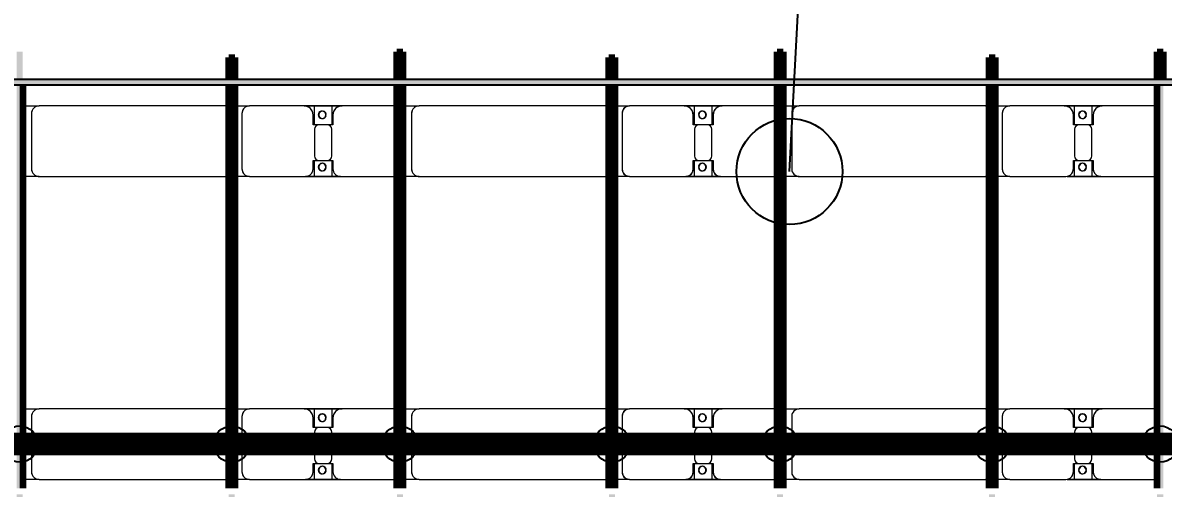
# Model space of a CAD drawing. Header units: millimetres. Extents: x -268744 to 115753, y -96240 to -10461.
# Drawn here: x -76485 to -68955, y -22607 to -19534 of the extents above; entities that cross this region are included whole.
import ezdxf

# ---------------------------------------------------------------- set-up
doc = ezdxf.new("R2010")
doc.units = ezdxf.units.MM
for name, color, linetype, lineweight in [('A-ANNO-DIMS', 211, 'Continuous', 9), ('A-ANNO-DIMS-900', 211, 'Continuous', 9), ('A-GENM', 13, 'Continuous', 9), ('S-BEAM', 12, 'Continuous', 9)]:
    doc.layers.add(name, color=color, linetype=linetype, lineweight=lineweight)
for name, color, linetype in [('GC-BICH NEO', 6, 'Continuous'), ('GC-DAY NEO', 5, 'Continuous'), ('GC-HOP 40x60 GIA CUONG', 1, 'Continuous')]:
    doc.layers.add(name, color=color, linetype=linetype)
doc.styles.add('Trebuchet MS', font='trebuc.ttf', dxfattribs={"width": 0.8, "height": 2700})
doc.dimstyles.new('Arc_Length_-_3mm_Trebuchet_MS_3', dxfattribs={"dimscale": 304.8, "dimtxt": 2783.567448, "dimasz": 2.952756, "dimexe": 4.429134, "dimexo": 4.429134, "dimgap": 0.885827, "dimtad": 1, "dimdec": 0, "dimrnd": 10, "dimzin": 0, "dimdsep": 46, "dimtxsty": 'Trebuchet MS', "dimblk1": 'OBLIQUE', "dimblk2": 'OBLIQUE', "dimsah": 1, "dimcen": 0.09, "dimdle": 2.952756, "dimazin": 0, "dimtfac": 1, "dimtdec": 4, "dimtix": 1, "dimtmove": 0, "dimatfit": 3, "dimfxl": 1, "dimtvp": 1, "dimtfill": 1, "dimtolj": 1, "dimtzin": 0, "dimarcsym": 2})

# ---------------------------------------------------------------- blocks, each defined once
blk = doc.blocks.new('Dầm C52 - Hộp 40x60-V24-KHUNG KẾT CẤU BÈ PIN 1')
at = {"layer": 'S-BEAM', "lineweight": 25}
blk.add_hatch(color=4, dxfattribs=at).paths.add_polyline_path([(-145811, -20), (145811, -20), (145811, 20), (-145811, 20)])
at = {"layer": 'S-BEAM', "color": 4, "lineweight": 25}
for p, q in [((-145811, 20), (145811, 20)), ((145811, -20), (-145811, -20))]:
    blk.add_line(p, q, dxfattribs=at)
blk = doc.blocks.new('Dầm C52 - Dầm C52-V2-KHUNG KẾT CẤU BÈ PIN 1')
at = {"layer": 'S-BEAM', "lineweight": 140}
h = blk.add_hatch(color=1, dxfattribs=at)
h.paths.add_polyline_path([(-25480.9, 20), (-25480.9, -20), (-25440.9, -20), (-25440.9, 20)])
h.paths.add_polyline_path([(-25400.9, 20), (-25400.9, -20), (-19440.9, -20), (-19443, 20), (-24983.5, 20)])
h.paths.add_polyline_path([(-19400.9, 20), (-19400.9, -20), (-13440.9, -20), (-13440.9, 20), (-18519.6, 20)])
h.paths.add_polyline_path([(-13400.9, -20), (-7440.9, -20), (-7440.9, 20), (-13400.9, 20)])
h.paths.add_polyline_path([(-7400.9, 20), (-7400.9, -20), (-1440.9, -20), (-1440.9, 20), (-6515.3, 20)])
h.paths.add_polyline_path([(-1400.9, 20), (-1400.9, -20), (4559.1, -20), (4559.1, 20), (-974.9, 20)])
h.paths.add_polyline_path([(4599.1, -20), (10559.1, -20), (10559.1, 20), (4599.1, 20)])
h.paths.add_polyline_path([(10599.1, -20), (16559.1, -20), (16559.1, 20), (10599.1, 20)])
h.paths.add_polyline_path([(16599.1, 20), (16599.1, -20), (22559.1, -20), (22559.1, 20), (17493.2, 20)])
h.paths.add_polyline_path([(22599.1, 20), (22599.1, -20), (25259.1, -20), (25259.1, 20), (23033.7, 20)])
h.paths.add_polyline_path([(25299.1, -20), (25480.9, -20), (25480.9, 20), (25299.1, 20)])
at = {"layer": 'S-BEAM', "color": 1, "lineweight": 140}
blk.add_line((25259.1, -20), (22599.1, -20), dxfattribs=at)
blk = doc.blocks.new('Dầm C52 - Dầm C52-102503-KHUNG KẾT CẤU BÈ PIN 1')
at = {"layer": 'S-BEAM', "lineweight": 140}
h = blk.add_hatch(color=1, dxfattribs=at)
h.paths.add_polyline_path([(-25480.9, 20), (-25480.9, -20), (-25440.9, -20), (-25440.9, 20)])
h.paths.add_polyline_path([(-25400.9, 20), (-25400.9, -20), (-19440.9, -20), (-19443, 20), (-24983.5, 20)])
h.paths.add_polyline_path([(-19400.9, 20), (-19400.9, -20), (-13440.9, -20), (-13440.9, 20), (-17596.2, 20)])
h.paths.add_polyline_path([(-13400.9, -20), (-7440.9, -20), (-7440.9, 20), (-13400.9, 20)])
h.paths.add_polyline_path([(-7400.9, -20), (-1440.9, -20), (-1440.9, 20), (-7400.9, 20)])
h.paths.add_polyline_path([(-1400.9, -20), (4559.1, -20), (4559.1, 20), (-1400.9, 20)])
h.paths.add_polyline_path([(4599.1, -20), (10559.1, -20), (10559.1, 20), (4599.1, 20)])
h.paths.add_polyline_path([(10599.1, 20), (10599.1, -20), (16559.1, -20), (16559.1, 20), (11952.8, 20)])
h.paths.add_polyline_path([(16599.1, -20), (22559.1, -20), (22559.1, 20), (16599.1, 20)])
h.paths.add_polyline_path([(22599.1, -20), (25259.1, -20), (25259.1, 20), (22599.1, 20)])
h.paths.add_polyline_path([(25299.1, -20), (25441.8, -20), (25441.8, 20), (25299.1, 20)])
at = {"layer": 'S-BEAM', "color": 1, "lineweight": 140}
for p, q in [((22599.1, 20), (25259.1, 20)), ((25299.1, 20), (25441.8, 20)), ((25441.8, 20), (25441.8, -20)), ((25259.1, -20), (22599.1, -20)), ((25441.8, -20), (25299.1, -20))]:
    blk.add_line(p, q, dxfattribs=at)
blk = doc.blocks.new('Dai phao do pin - DẢI PHAO ĐỠ PIN-V74-KHUNG KẾT CẤU BÈ PIN 1')
at = {"layer": 'A-GENM', "color": 7}
for p, q in [((31902.6, 241.6), (32009.7, 241.6)), ((31902.6, 241.6), (32009.7, 241.6)), ((33240.3, 241.6), (32009.7, 241.6)), ((33240.3, 241.6), (33262.6, 241.6)), ((33240.3, 241.6), (33262.6, 241.6)), ((33302.6, 241.6), (33399.7, 241.6)), ((33302.6, 241.6), (33399.7, 241.6)), ((33759.7, 241.6), (33399.7, 241.6)), ((33759.7, 241.6), (33942.2, 241.6)), ((33942.2, 241.6), (33759.7, 241.6)), ((33827.8, 241.6), (34010.3, 241.6)), ((33827.8, 116.2), (33827.8, 241.6)), ((34010.3, 241.6), (33827.8, 241.6)), ((33942.2, 241.6), (33942.2, 116.2)), ((34360.3, 241.6), (34010.3, 241.6)), ((34360.3, 241.6), (34372.6, 241.6)), ((34360.3, 241.6), (34372.6, 241.6)), ((34412.6, 241.6), (34519.7, 241.6)), ((34412.6, 241.6), (34519.7, 241.6)), ((35750.3, 241.6), (34519.7, 241.6)), ((35750.3, 241.6), (35772.6, 241.6)), ((35750.3, 241.6), (35772.6, 241.6)), ((35812.6, 241.6), (35909.7, 241.6)), ((35812.6, 241.6), (35909.7, 241.6)), ((36269.7, 241.6), (35909.7, 241.6)), ((36269.7, 241.6), (36452.2, 241.6)), ((36452.2, 241.6), (36269.7, 241.6)), ((36337.8, 241.6), (36520.3, 241.6)), ((36337.8, 116.2), (36337.8, 241.6)), ((36520.3, 241.6), (36337.8, 241.6)), ((36452.2, 241.6), (36452.2, 116.2)), ((36870.3, 241.6), (36520.3, 241.6)), ((36870.3, 241.6), (36882.6, 241.6)), ((36870.3, 241.6), (36882.6, 241.6)), ((36922.6, 241.6), (37029.7, 241.6)), ((36922.6, 241.6), (37029.7, 241.6)), ((38260.3, 241.6), (37029.7, 241.6)), ((38260.3, 241.6), (38282.6, 241.6)), ((38260.3, 241.6), (38282.6, 241.6)), ((38322.6, 241.6), (38419.7, 241.6)), ((38322.6, 241.6), (38419.7, 241.6)), ((38779.7, 241.6), (38419.7, 241.6)), ((38779.7, 241.6), (38962.2, 241.6)), ((38962.2, 241.6), (38779.7, 241.6)), ((38847.8, 241.6), (39030.3, 241.6)), ((38847.8, 116.2), (38847.8, 241.6)), ((39030.3, 241.6), (38847.8, 241.6)), ((38962.2, 241.6), (38962.2, 116.2)), ((39380.3, 241.6), (39030.3, 241.6)), ((39380.3, 241.6), (39392.6, 241.6)), ((39380.3, 241.6), (39392.6, 241.6)), ((31959.7, 191.6), (31959.7, -173.4)), ((33349.7, 191.6), (33349.7, -173.4)), ((33819.7, 118.2), (33819.7, 181.6)), ((33950.3, 181.6), (33950.3, 118.2)), ((34469.7, 191.6), (34469.7, -173.4)), ((35859.7, 191.6), (35859.7, -173.4)), ((36329.7, 118.2), (36329.7, 181.6)), ((36460.3, 181.6), (36460.3, 118.2)), ((36979.7, 191.6), (36979.7, -173.4)), ((38369.7, 191.6), (38369.7, -173.4)), ((38839.7, 118.2), (38839.7, 181.6)), ((38970.3, 181.6), (38970.3, 118.2)), ((33912.2, 118.2), (33819.7, 118.2)), ((33827.8, 88.2), (33827.8, -88.2)), ((33950.3, 118.2), (33857.8, 118.2)), ((33942.2, -88.2), (33942.2, 88.2)), ((36422.2, 118.2), (36329.7, 118.2)), ((36337.8, 88.2), (36337.8, -88.2)), ((36460.3, 118.2), (36367.8, 118.2)), ((36452.2, -88.2), (36452.2, 88.2)), ((38932.2, 118.2), (38839.7, 118.2)), ((38847.8, 88.2), (38847.8, -88.2)), ((38970.3, 118.2), (38877.8, 118.2)), ((38962.2, -88.2), (38962.2, 88.2)), ((33819.7, -173.4), (33819.7, -118.2)), ((33819.7, -118.2), (33912.2, -118.2)), ((33827.8, -223.4), (33827.8, -116.2)), ((33857.8, -118.2), (33950.3, -118.2)), ((33942.2, -116.2), (33942.2, -223.4)), ((33950.3, -118.2), (33950.3, -173.4)), ((36329.7, -173.4), (36329.7, -118.2)), ((36329.7, -118.2), (36422.2, -118.2)), ((36337.8, -223.4), (36337.8, -116.2)), ((36367.8, -118.2), (36460.3, -118.2)), ((36452.2, -116.2), (36452.2, -223.4)), ((36460.3, -118.2), (36460.3, -173.4)), ((38839.7, -173.4), (38839.7, -118.2)), ((38839.7, -118.2), (38932.2, -118.2)), ((38847.8, -223.4), (38847.8, -116.2)), ((38877.8, -118.2), (38970.3, -118.2)), ((38962.2, -116.2), (38962.2, -223.4)), ((38970.3, -118.2), (38970.3, -173.4)), ((32009.7, -223.4), (31902.6, -223.4)), ((32009.7, -223.4), (31902.6, -223.4)), ((32009.7, -223.4), (33240.3, -223.4)), ((33262.6, -223.4), (33240.3, -223.4)), ((33262.6, -223.4), (33240.3, -223.4)), ((33399.7, -223.4), (33302.6, -223.4)), ((33399.7, -223.4), (33302.6, -223.4)), ((33399.7, -223.4), (33769.7, -223.4)), ((33942.2, -223.4), (33769.7, -223.4)), ((33769.7, -223.4), (33942.2, -223.4)), ((34000.3, -223.4), (33827.8, -223.4)), ((33827.8, -223.4), (34000.3, -223.4)), ((34000.3, -223.4), (34360.3, -223.4)), ((34372.6, -223.4), (34360.3, -223.4)), ((34372.6, -223.4), (34360.3, -223.4)), ((34519.7, -223.4), (34412.6, -223.4)), ((34519.7, -223.4), (34412.6, -223.4)), ((34519.7, -223.4), (35750.3, -223.4)), ((35772.6, -223.4), (35750.3, -223.4)), ((35772.6, -223.4), (35750.3, -223.4)), ((35909.7, -223.4), (35812.6, -223.4)), ((35909.7, -223.4), (35812.6, -223.4)), ((35909.7, -223.4), (36279.7, -223.4)), ((36452.2, -223.4), (36279.7, -223.4)), ((36279.7, -223.4), (36452.2, -223.4)), ((36510.3, -223.4), (36337.8, -223.4)), ((36337.8, -223.4), (36510.3, -223.4)), ((36510.3, -223.4), (36870.3, -223.4)), ((36882.6, -223.4), (36870.3, -223.4)), ((36882.6, -223.4), (36870.3, -223.4)), ((37029.7, -223.4), (36922.6, -223.4)), ((37029.7, -223.4), (36922.6, -223.4)), ((37029.7, -223.4), (38260.3, -223.4)), ((38282.6, -223.4), (38260.3, -223.4)), ((38282.6, -223.4), (38260.3, -223.4)), ((38419.7, -223.4), (38322.6, -223.4)), ((38419.7, -223.4), (38322.6, -223.4)), ((38419.7, -223.4), (38789.7, -223.4)), ((38962.2, -223.4), (38799.5, -223.4)), ((38799.5, -223.4), (38962.2, -223.4)), ((39020.3, -223.4), (38847.8, -223.4)), ((38847.8, -223.4), (39020.3, -223.4)), ((39020.3, -223.4), (39380.3, -223.4)), ((39392.6, -223.4), (39380.3, -223.4)), ((39392.6, -223.4), (39380.3, -223.4))]:
    blk.add_line(p, q, dxfattribs=at)
for centre, radius, start, end in [((32009.7, 191.6), 50, 90, 180), ((32009.7, 191.6), 50, 105, 135), ((33240.3, 191.6), 50, 75, 90), ((33240.3, 191.6), 50, 75, 90), ((33399.7, 191.6), 50, 90, 180), ((33399.7, 191.6), 50, 105, 180), ((33759.7, 181.6), 60, 360, 90), ((33759.7, 181.6), 60, 360, 60), ((34010.3, 181.6), 60, 90, 180), ((34010.3, 181.6), 60, 120, 180), ((34360.3, 191.6), 50, 75.72455, 90), ((34519.7, 191.6), 50, 90, 180), ((34519.7, 191.6), 50, 105, 135), ((35750.3, 191.6), 50, 75, 90), ((35750.3, 191.6), 50, 75, 90), ((35909.7, 191.6), 50, 90, 180), ((35909.7, 191.6), 50, 105, 180), ((36269.7, 181.6), 60, 360, 90), ((36269.7, 181.6), 60, 360, 60), ((36520.3, 181.6), 60, 90, 180), ((36520.3, 181.6), 60, 120, 180), ((36870.3, 191.6), 50, 75.72455, 90), ((37029.7, 191.6), 50, 90, 180), ((37029.7, 191.6), 50, 105, 135), ((38260.3, 191.6), 50, 75, 90), ((38260.3, 191.6), 50, 75, 90), ((38419.7, 191.6), 50, 90, 180), ((38419.7, 191.6), 50, 105, 180), ((38779.7, 181.6), 60, 360, 90), ((38779.7, 181.6), 60, 360, 60), ((39030.3, 181.6), 60, 90, 180), ((39030.3, 181.6), 60, 120, 180), ((39380.3, 191.6), 50, 75.72455, 90), ((32009.7, 191.6), 50, 150, 180), ((33878.6, 183.2), 25, 360, 180), ((33878.6, 183.2), 25, 180, 0), ((33878.6, 183.2), 25, 0, 165), ((33881.4, 183.2), 25, 0, 180), ((33881.4, 183.2), 25, 90, 180), ((33881.4, 183.2), 25, 180, 360), ((33881.4, 183.2), 25, 180, 300), ((33878.6, 183.2), 25, 210, 0), ((33881.4, 183.2), 25, 15, 75), ((33881.4, 183.2), 25, 330, 345), ((34519.7, 191.6), 50, 150, 180), ((36388.6, 183.2), 25, 360, 180), ((36388.6, 183.2), 25, 180, 0), ((36388.6, 183.2), 25, 105, 165), ((36391.4, 183.2), 25, 0, 180), ((36391.4, 183.2), 25, 90, 180), ((36391.4, 183.2), 25, 180, 0), ((36391.4, 183.2), 25, 180, 300), ((36388.6, 183.2), 25, 210, 255), ((36388.6, 183.2), 25, 0, 104.79239), ((36388.6, 183.2), 25, 255.20761, 0), ((36391.4, 183.2), 25, 15, 75), ((36391.4, 183.2), 25, 330, 345), ((37029.7, 191.6), 50, 150, 180), ((38898.6, 183.2), 25, 360, 180), ((38898.6, 183.2), 25, 180, 0), ((38898.6, 183.2), 25, 0, 165), ((38901.4, 183.2), 25, 360, 180), ((38901.4, 183.2), 25, 90, 180), ((38901.4, 183.2), 25, 180, 360), ((38901.4, 183.2), 25, 180, 300), ((38898.6, 183.2), 25, 210, 0), ((38901.4, 183.2), 25, 15, 75), ((38901.4, 183.2), 25, 330, 345), ((33857.8, 88.2), 30, 90, 180), ((33912.2, 88.2), 30, 0, 90), ((36367.8, 88.2), 30, 90, 180), ((36422.2, 88.2), 30, 0, 90), ((38877.8, 88.2), 30, 90, 180), ((38932.2, 88.2), 30, 0, 90), ((33857.8, -88.2), 30, 180, 270), ((33878.6, -161.8), 25, 0, 180), ((33878.6, -161.8), 25, 105, 165), ((33881.4, -161.8), 25, 0, 180), ((33881.4, -161.8), 25, 105, 180), ((33878.6, -161.8), 25, 0, 75), ((33881.4, -161.8), 25, 15, 75), ((33912.2, -88.2), 30, 270, 0), ((36367.8, -88.2), 30, 180, 270), ((36388.6, -161.8), 25, 360, 180), ((36388.6, -161.8), 25, 105, 165), ((36391.4, -161.8), 25, 360, 180), ((36391.4, -161.8), 25, 105, 180), ((36388.6, -161.8), 25, 0, 75), ((36391.4, -161.8), 25, 15, 75), ((36422.2, -88.2), 30, 270, 0), ((38877.8, -88.2), 30, 180, 270), ((38898.6, -161.8), 25, 0, 180), ((38898.6, -161.8), 25, 105, 165), ((38901.4, -161.8), 25, 360, 180), ((38901.4, -161.8), 25, 105, 180), ((38898.6, -161.8), 25, 0, 75), ((38901.4, -161.8), 25, 15, 75), ((38932.2, -88.2), 30, 270, 0), ((32009.7, -173.4), 50, 180, 270), ((32009.7, -173.4), 50, 180, 210), ((32009.7, -173.4), 50, 240, 270), ((33240.3, -173.4), 50, 270, 285), ((33399.7, -173.4), 50, 180, 270), ((33399.7, -173.4), 50, 180, 255), ((33769.7, -173.4), 50, 270, 0), ((33769.7, -173.4), 50, 285, 0), ((33878.6, -161.8), 25, 180, 0), ((33878.6, -161.8), 25, 195, 0), ((33881.4, -161.8), 25, 180, 0), ((33881.4, -161.8), 25, 180, 270), ((33881.4, -161.8), 25, 285, 345), ((34000.3, -173.4), 50, 180, 224.99706), ((34000.3, -173.4), 50, 180, 224.99706), ((34000.3, -173.4), 50, 225, 270), ((34000.3, -173.4), 50, 225, 255), ((34360.3, -173.4), 50, 270, 284.27545), ((34519.7, -173.4), 50, 180, 270), ((34519.7, -173.4), 50, 180, 210), ((34519.7, -173.4), 50, 240, 270), ((35750.3, -173.4), 50, 270, 285), ((35909.7, -173.4), 50, 180, 270), ((35909.7, -173.4), 50, 180, 255), ((36279.7, -173.4), 50, 270, 0), ((36279.7, -173.4), 50, 285, 0), ((36388.6, -161.8), 25, 180, 0), ((36388.6, -161.8), 25, 195, 255), ((36391.4, -161.8), 25, 180, 0), ((36391.4, -161.8), 25, 180, 270), ((36388.6, -161.8), 25, 255.20761, 0), ((36391.4, -161.8), 25, 285, 345), ((36510.3, -173.4), 50, 180, 270), ((36510.3, -173.4), 50, 180, 255), ((36870.3, -173.4), 50, 270, 284.27545), ((37029.7, -173.4), 50, 180, 270), ((37029.7, -173.4), 50, 180, 210.35085), ((37029.7, -173.4), 50, 240, 270), ((38260.3, -173.4), 50, 270, 285), ((38419.7, -173.4), 50, 180, 270), ((38419.7, -173.4), 50, 180, 255), ((38789.7, -173.4), 50, 270, 360), ((38789.7, -173.4), 50, 285, 360), ((38898.6, -161.8), 25, 180, 0), ((38898.6, -161.8), 25, 195, 0), ((38901.4, -161.8), 25, 180, 0), ((38901.4, -161.8), 25, 180, 270), ((38901.4, -161.8), 25, 285, 345), ((39020.3, -173.4), 50, 180, 270), ((39020.3, -173.4), 50, 180, 255), ((39380.3, -173.4), 50, 270, 284.27545)]:
    blk.add_arc(centre, radius, start, end, dxfattribs=at)
blk = doc.blocks.new('Dai phao do pin - DẢI PHAO ĐỠ PIN-V75-KHUNG KẾT CẤU BÈ PIN 1')
at = {"layer": 'A-GENM', "color": 7}
for p, q in [((31902.6, 241.6), (32009.7, 241.6)), ((31902.6, 241.6), (32009.7, 241.6)), ((33240.3, 241.6), (32009.7, 241.6)), ((33240.3, 241.6), (33262.6, 241.6)), ((33240.3, 241.6), (33262.6, 241.6)), ((33302.6, 241.6), (33399.7, 241.6)), ((33302.6, 241.6), (33399.7, 241.6)), ((33759.7, 241.6), (33399.7, 241.6)), ((33759.7, 241.6), (33942.2, 241.6)), ((33942.2, 241.6), (33759.7, 241.6)), ((33827.8, 241.6), (34010.3, 241.6)), ((33827.8, 116.2), (33827.8, 241.6)), ((34010.3, 241.6), (33827.8, 241.6)), ((33942.2, 241.6), (33942.2, 116.2)), ((34360.3, 241.6), (34010.3, 241.6)), ((34360.3, 241.6), (34372.6, 241.6)), ((34360.3, 241.6), (34372.6, 241.6)), ((34412.6, 241.6), (34519.7, 241.6)), ((34412.6, 241.6), (34519.7, 241.6)), ((35750.3, 241.6), (34519.7, 241.6)), ((35750.3, 241.6), (35772.6, 241.6)), ((35750.3, 241.6), (35772.6, 241.6)), ((35812.6, 241.6), (35909.7, 241.6)), ((35812.6, 241.6), (35909.7, 241.6)), ((36269.7, 241.6), (35909.7, 241.6)), ((36269.7, 241.6), (36452.2, 241.6)), ((36452.2, 241.6), (36269.7, 241.6)), ((36337.8, 241.6), (36520.3, 241.6)), ((36337.8, 116.2), (36337.8, 241.6)), ((36520.3, 241.6), (36337.8, 241.6)), ((36452.2, 241.6), (36452.2, 116.2)), ((36870.3, 241.6), (36520.3, 241.6)), ((36870.3, 241.6), (36882.6, 241.6)), ((36870.3, 241.6), (36882.6, 241.6)), ((36922.6, 241.6), (37029.7, 241.6)), ((36922.6, 241.6), (37029.7, 241.6)), ((38260.3, 241.6), (37029.7, 241.6)), ((38260.3, 241.6), (38282.6, 241.6)), ((38260.3, 241.6), (38282.6, 241.6)), ((38322.6, 241.6), (38419.7, 241.6)), ((38322.6, 241.6), (38419.7, 241.6)), ((38779.7, 241.6), (38419.7, 241.6)), ((38779.7, 241.6), (38962.2, 241.6)), ((38962.2, 241.6), (38779.7, 241.6)), ((38847.8, 241.6), (39030.3, 241.6)), ((38847.8, 116.2), (38847.8, 241.6)), ((39030.3, 241.6), (38847.8, 241.6)), ((38962.2, 241.6), (38962.2, 116.2)), ((39380.3, 241.6), (39030.3, 241.6)), ((39380.3, 241.6), (39392.6, 241.6)), ((39380.3, 241.6), (39392.6, 241.6)), ((31959.7, 191.6), (31959.7, -173.4)), ((33349.7, 191.6), (33349.7, -173.4)), ((33819.7, 118.2), (33819.7, 181.6)), ((33950.3, 181.6), (33950.3, 118.2)), ((34469.7, 191.6), (34469.7, -173.4)), ((35859.7, 191.6), (35859.7, -173.4)), ((36329.7, 118.2), (36329.7, 181.6)), ((36460.3, 181.6), (36460.3, 118.2)), ((36979.7, 191.6), (36979.7, -173.4)), ((38369.7, 191.6), (38369.7, -173.4)), ((38839.7, 118.2), (38839.7, 181.6)), ((38970.3, 181.6), (38970.3, 118.2)), ((33912.2, 118.2), (33819.7, 118.2)), ((33827.8, 88.2), (33827.8, -88.2)), ((33950.3, 118.2), (33857.8, 118.2)), ((33942.2, -88.2), (33942.2, 88.2)), ((36422.2, 118.2), (36329.7, 118.2)), ((36337.8, 88.2), (36337.8, -88.2)), ((36460.3, 118.2), (36367.8, 118.2)), ((36452.2, -88.2), (36452.2, 88.2)), ((38932.2, 118.2), (38839.7, 118.2)), ((38847.8, 88.2), (38847.8, -88.2)), ((38970.3, 118.2), (38877.8, 118.2)), ((38962.2, -88.2), (38962.2, 88.2)), ((33819.7, -173.4), (33819.7, -118.2)), ((33819.7, -118.2), (33912.2, -118.2)), ((33827.8, -223.4), (33827.8, -116.2)), ((33857.8, -118.2), (33950.3, -118.2)), ((33942.2, -116.2), (33942.2, -223.4)), ((33950.3, -118.2), (33950.3, -173.4)), ((36329.7, -173.4), (36329.7, -118.2)), ((36329.7, -118.2), (36422.2, -118.2)), ((36337.8, -223.4), (36337.8, -116.2)), ((36367.8, -118.2), (36460.3, -118.2)), ((36452.2, -116.2), (36452.2, -223.4)), ((36460.3, -118.2), (36460.3, -173.4)), ((38839.7, -173.4), (38839.7, -118.2)), ((38839.7, -118.2), (38932.2, -118.2)), ((38847.8, -223.4), (38847.8, -116.2)), ((38877.8, -118.2), (38970.3, -118.2)), ((38962.2, -116.2), (38962.2, -223.4)), ((38970.3, -118.2), (38970.3, -173.4)), ((32009.7, -223.4), (31902.6, -223.4)), ((32009.7, -223.4), (31902.6, -223.4)), ((32009.7, -223.4), (33240.3, -223.4)), ((33262.6, -223.4), (33240.3, -223.4)), ((33262.6, -223.4), (33240.3, -223.4)), ((33399.7, -223.4), (33302.6, -223.4)), ((33399.7, -223.4), (33302.6, -223.4)), ((33399.7, -223.4), (33769.7, -223.4)), ((33942.2, -223.4), (33769.7, -223.4)), ((33769.7, -223.4), (33942.2, -223.4)), ((34000.3, -223.4), (33827.8, -223.4)), ((33827.8, -223.4), (34000.3, -223.4)), ((34000.3, -223.4), (34360.3, -223.4)), ((34372.6, -223.4), (34360.3, -223.4)), ((34372.6, -223.4), (34360.3, -223.4)), ((34519.7, -223.4), (34412.6, -223.4)), ((34519.7, -223.4), (34412.6, -223.4)), ((34519.7, -223.4), (35750.3, -223.4)), ((35772.6, -223.4), (35750.3, -223.4)), ((35772.6, -223.4), (35750.3, -223.4)), ((35909.7, -223.4), (35812.6, -223.4)), ((35909.7, -223.4), (35812.6, -223.4)), ((35909.7, -223.4), (36279.7, -223.4)), ((36452.2, -223.4), (36279.7, -223.4)), ((36279.7, -223.4), (36452.2, -223.4)), ((36510.3, -223.4), (36337.8, -223.4)), ((36337.8, -223.4), (36510.3, -223.4)), ((36510.3, -223.4), (36870.3, -223.4)), ((36882.6, -223.4), (36870.3, -223.4)), ((36882.6, -223.4), (36870.3, -223.4)), ((37029.7, -223.4), (36922.6, -223.4)), ((37029.7, -223.4), (36922.6, -223.4)), ((37029.7, -223.4), (38260.3, -223.4)), ((38282.6, -223.4), (38260.3, -223.4)), ((38282.6, -223.4), (38260.3, -223.4)), ((38419.7, -223.4), (38322.6, -223.4)), ((38419.7, -223.4), (38322.6, -223.4)), ((38419.7, -223.4), (38789.7, -223.4)), ((38962.2, -223.4), (38799.5, -223.4)), ((38799.5, -223.4), (38962.2, -223.4)), ((39020.3, -223.4), (38847.8, -223.4)), ((38847.8, -223.4), (39020.3, -223.4)), ((39020.3, -223.4), (39380.3, -223.4)), ((39392.6, -223.4), (39380.3, -223.4)), ((39392.6, -223.4), (39380.3, -223.4))]:
    blk.add_line(p, q, dxfattribs=at)
for centre, radius, start, end in [((32009.7, 191.6), 50, 90, 180), ((32009.7, 191.6), 50, 105, 135), ((33240.3, 191.6), 50, 75, 90), ((33240.3, 191.6), 50, 75, 90), ((33399.7, 191.6), 50, 90, 180), ((33399.7, 191.6), 50, 105, 180), ((33759.7, 181.6), 60, 360, 90), ((33759.7, 181.6), 60, 360, 60), ((34010.3, 181.6), 60, 90, 180), ((34010.3, 181.6), 60, 120, 180), ((34360.3, 191.6), 50, 75.72455, 90), ((34519.7, 191.6), 50, 90, 180), ((34519.7, 191.6), 50, 105, 135), ((35750.3, 191.6), 50, 75, 90), ((35750.3, 191.6), 50, 75, 90), ((35909.7, 191.6), 50, 90, 180), ((35909.7, 191.6), 50, 105, 180), ((36269.7, 181.6), 60, 360, 90), ((36269.7, 181.6), 60, 360, 60), ((36520.3, 181.6), 60, 90, 180), ((36520.3, 181.6), 60, 120, 180), ((36870.3, 191.6), 50, 75.72455, 90), ((37029.7, 191.6), 50, 90, 180), ((37029.7, 191.6), 50, 105, 135), ((38260.3, 191.6), 50, 75, 90), ((38260.3, 191.6), 50, 75, 90), ((38419.7, 191.6), 50, 90, 180), ((38419.7, 191.6), 50, 105, 180), ((38779.7, 181.6), 60, 360, 90), ((38779.7, 181.6), 60, 360, 60), ((39030.3, 181.6), 60, 90, 180), ((39030.3, 181.6), 60, 120, 180), ((39380.3, 191.6), 50, 75.72455, 90), ((32009.7, 191.6), 50, 150, 180), ((33878.6, 183.2), 25, 360, 180), ((33878.6, 183.2), 25, 180, 0), ((33878.6, 183.2), 25, 0, 165), ((33881.4, 183.2), 25, 0, 180), ((33881.4, 183.2), 25, 90, 180), ((33881.4, 183.2), 25, 180, 360), ((33881.4, 183.2), 25, 180, 300), ((33878.6, 183.2), 25, 210, 0), ((33881.4, 183.2), 25, 15, 75), ((33881.4, 183.2), 25, 330, 345), ((34519.7, 191.6), 50, 150, 180), ((36388.6, 183.2), 25, 360, 180), ((36388.6, 183.2), 25, 180, 0), ((36388.6, 183.2), 25, 105, 165), ((36391.4, 183.2), 25, 0, 180), ((36391.4, 183.2), 25, 90, 180), ((36391.4, 183.2), 25, 180, 0), ((36391.4, 183.2), 25, 180, 300), ((36388.6, 183.2), 25, 210, 255), ((36388.6, 183.2), 25, 0, 104.79239), ((36388.6, 183.2), 25, 255.20761, 0), ((36391.4, 183.2), 25, 15, 75), ((36391.4, 183.2), 25, 330, 345), ((37029.7, 191.6), 50, 150, 180), ((38898.6, 183.2), 25, 360, 180), ((38898.6, 183.2), 25, 180, 0), ((38898.6, 183.2), 25, 0, 165), ((38901.4, 183.2), 25, 360, 180), ((38901.4, 183.2), 25, 90, 180), ((38901.4, 183.2), 25, 180, 360), ((38901.4, 183.2), 25, 180, 300), ((38898.6, 183.2), 25, 210, 0), ((38901.4, 183.2), 25, 15, 75), ((38901.4, 183.2), 25, 330, 345), ((33857.8, 88.2), 30, 90, 180), ((33912.2, 88.2), 30, 0, 90), ((36367.8, 88.2), 30, 90, 180), ((36422.2, 88.2), 30, 0, 90), ((38877.8, 88.2), 30, 90, 180), ((38932.2, 88.2), 30, 0, 90), ((33857.8, -88.2), 30, 180, 270), ((33878.6, -161.8), 25, 0, 180), ((33878.6, -161.8), 25, 105, 165), ((33881.4, -161.8), 25, 0, 180), ((33881.4, -161.8), 25, 105, 180), ((33878.6, -161.8), 25, 0, 75), ((33881.4, -161.8), 25, 15, 75), ((33912.2, -88.2), 30, 270, 0), ((36367.8, -88.2), 30, 180, 270), ((36388.6, -161.8), 25, 360, 180), ((36388.6, -161.8), 25, 105, 165), ((36391.4, -161.8), 25, 360, 180), ((36391.4, -161.8), 25, 105, 180), ((36388.6, -161.8), 25, 0, 75), ((36391.4, -161.8), 25, 15, 75), ((36422.2, -88.2), 30, 270, 0), ((38877.8, -88.2), 30, 180, 270), ((38898.6, -161.8), 25, 0, 180), ((38898.6, -161.8), 25, 105, 165), ((38901.4, -161.8), 25, 360, 180), ((38901.4, -161.8), 25, 105, 180), ((38898.6, -161.8), 25, 0, 75), ((38901.4, -161.8), 25, 15, 75), ((38932.2, -88.2), 30, 270, 0), ((32009.7, -173.4), 50, 180, 270), ((32009.7, -173.4), 50, 180, 210), ((32009.7, -173.4), 50, 240, 270), ((33240.3, -173.4), 50, 270, 285), ((33399.7, -173.4), 50, 180, 270), ((33399.7, -173.4), 50, 180, 255), ((33769.7, -173.4), 50, 270, 0), ((33769.7, -173.4), 50, 285, 0), ((33878.6, -161.8), 25, 180, 0), ((33878.6, -161.8), 25, 195, 0), ((33881.4, -161.8), 25, 180, 0), ((33881.4, -161.8), 25, 180, 270), ((33881.4, -161.8), 25, 285, 345), ((34000.3, -173.4), 50, 180, 224.99706), ((34000.3, -173.4), 50, 180, 224.99706), ((34000.3, -173.4), 50, 225, 270), ((34000.3, -173.4), 50, 225, 255), ((34360.3, -173.4), 50, 270, 284.27545), ((34519.7, -173.4), 50, 180, 270), ((34519.7, -173.4), 50, 180, 210), ((34519.7, -173.4), 50, 240, 270), ((35750.3, -173.4), 50, 270, 285), ((35909.7, -173.4), 50, 180, 270), ((35909.7, -173.4), 50, 180, 255), ((36279.7, -173.4), 50, 270, 0), ((36279.7, -173.4), 50, 285, 0), ((36388.6, -161.8), 25, 180, 0), ((36388.6, -161.8), 25, 195, 255), ((36391.4, -161.8), 25, 180, 0), ((36391.4, -161.8), 25, 180, 270), ((36388.6, -161.8), 25, 255.20761, 0), ((36391.4, -161.8), 25, 285, 345), ((36510.3, -173.4), 50, 180, 270), ((36510.3, -173.4), 50, 180, 255), ((36870.3, -173.4), 50, 270, 284.27545), ((37029.7, -173.4), 50, 180, 270), ((37029.7, -173.4), 50, 180, 210), ((37029.7, -173.4), 50, 240, 270), ((38260.3, -173.4), 50, 270, 285), ((38419.7, -173.4), 50, 180, 270), ((38419.7, -173.4), 50, 180, 255), ((38789.7, -173.4), 50, 270, 360), ((38789.7, -173.4), 50, 285, 360), ((38898.6, -161.8), 25, 180, 0), ((38898.6, -161.8), 25, 195, 0), ((38901.4, -161.8), 25, 180, 0), ((38901.4, -161.8), 25, 180, 270), ((38901.4, -161.8), 25, 285, 345), ((39020.3, -173.4), 50, 180, 270), ((39020.3, -173.4), 50, 180, 255), ((39380.3, -173.4), 50, 270, 284.27545)]:
    blk.add_arc(centre, radius, start, end, dxfattribs=at)
blk = doc.blocks.new('Dầm C52 - Dầm C52-102502-KHUNG KẾT CẤU BÈ PIN 1')
at = {"layer": 'S-BEAM', "lineweight": 140}
h = blk.add_hatch(color=1, dxfattribs=at)
h.paths.add_polyline_path([(-25480.9, 20), (-25480.9, -20), (-25440.9, -20), (-25440.9, 20)])
h.paths.add_polyline_path([(-25400.9, 20), (-25400.9, -20), (-19440.9, -20), (-19443, 20), (-24983.5, 20)])
h.paths.add_polyline_path([(-19400.9, 20), (-19400.9, -20), (-13440.9, -20), (-13440.9, 20), (-18981.3, 20)])
h.paths.add_polyline_path([(-13400.9, -20), (-7440.9, -20), (-7440.9, 20), (-13400.9, 20)])
h.paths.add_polyline_path([(-7400.9, -20), (-1440.9, -20), (-1440.9, 20), (-7400.9, 20)])
h.paths.add_polyline_path([(-1400.9, -20), (4559.1, -20), (4559.1, 20), (-1400.9, 20)])
h.paths.add_polyline_path([(4599.1, 20), (4599.1, -20), (10559.1, -20), (10559.1, 20), (5027.2, 20)])
h.paths.add_polyline_path([(10599.1, -20), (16559.1, -20), (16559.1, 20), (10599.1, 20)])
h.paths.add_polyline_path([(16599.1, 20), (16599.1, -20), (22559.1, -20), (22559.1, 20), (17031.5, 20)])
h.paths.add_polyline_path([(22599.1, -20), (25259.1, -20), (25259.1, 20), (22599.1, 20)])
h.paths.add_polyline_path([(25299.1, -20), (25480.9, -20), (25480.9, 20), (25299.1, 20)])
at = {"layer": 'S-BEAM', "color": 1, "lineweight": 140}
for p, q in [((22599.1, 20), (25259.1, 20)), ((25299.1, 20), (25480.9, 20)), ((25480.9, 20), (25480.9, -20)), ((25259.1, -20), (22599.1, -20)), ((25480.9, -20), (25299.1, -20))]:
    blk.add_line(p, q, dxfattribs=at)
blk = doc.blocks.new('Dầm C52 - Dầm C52-V20-KHUNG KẾT CẤU BÈ PIN 1')
at = {"layer": 'S-BEAM', "lineweight": 140}
h = blk.add_hatch(color=1, dxfattribs=at)
h.paths.add_polyline_path([(-25480.9, 20), (-25480.9, -20), (-25440.9, -20), (-25440.9, 20)])
h.paths.add_polyline_path([(-25400.9, 1.6), (-25400.9, -20), (-19440.9, -20), (-19443, 20), (-25400.9, 20)])
h.paths.add_polyline_path([(-19400.9, -20), (-13440.9, -20), (-13440.9, 20), (-19400.9, 20), (-19400.9, 1.6)])
h.paths.add_polyline_path([(-13400.9, 1.6), (-13400.9, -20), (-7440.9, -20), (-7440.9, 20), (-13400.9, 20)])
h.paths.add_polyline_path([(-7400.9, 20), (-7400.9, -20), (-1440.9, -20), (-1440.9, 20), (-6515.3, 20)])
h.paths.add_polyline_path([(-1400.9, 1.6), (-1400.9, -20), (4559.1, -20), (4559.1, 20), (-1400.9, 20)])
h.paths.add_polyline_path([(4599.1, 1.6), (4599.1, -20), (10559.1, -20), (10559.1, 20), (4599.1, 20)])
h.paths.add_polyline_path([(10599.1, 20), (10599.1, -20), (16559.1, -20), (16559.1, 20), (11029.4, 20)])
h.paths.add_polyline_path([(16599.1, 20), (16599.1, -20), (22559.1, -20), (22559.1, 20), (17493.2, 20)])
h.paths.add_polyline_path([(22599.1, 1.6), (22599.1, -20), (25259.1, -20), (25259.1, 20), (22599.1, 20)])
h.paths.add_polyline_path([(25299.1, -20), (25441.8, -20), (25441.8, 20), (25299.1, 20), (25299.1, 1.6)])
at = {"layer": 'S-BEAM', "color": 1, "lineweight": 140}
for p, q in [((22599.1, 20), (25259.1, 20)), ((25299.1, 20), (25441.8, 20)), ((25441.8, 20), (25441.8, -20)), ((25259.1, -20), (22599.1, -20)), ((25441.8, -20), (25299.1, -20))]:
    blk.add_line(p, q, dxfattribs=at)
blk = doc.blocks.new('Dầm C52 - Dầm C52-V1-KHUNG KẾT CẤU BÈ PIN 1')
at = {"layer": 'S-BEAM', "lineweight": 140}
h = blk.add_hatch(color=1, dxfattribs=at)
h.paths.add_polyline_path([(-25480.9, 20), (-25480.9, -20), (-25440.9, -20), (-25445.2, 20)])
h.paths.add_polyline_path([(-25400.9, -20), (-19440.9, -20), (-19443, 20), (-25400.9, 20)])
h.paths.add_polyline_path([(-19400.9, 20), (-19400.9, -20), (-13440.9, -20), (-13440.9, 20), (-18981.3, 20)])
h.paths.add_polyline_path([(-13400.9, -20), (-7440.9, -20), (-7440.9, 20), (-13400.9, 20)])
h.paths.add_polyline_path([(-7400.9, 20), (-7400.9, -20), (-1440.9, -20), (-1440.9, 20), (-6977, 20)])
h.paths.add_polyline_path([(-1400.9, -20), (4559.1, -20), (4559.1, 20), (-1400.9, 20)])
h.paths.add_polyline_path([(4599.1, 20), (4599.1, -20), (10559.1, -20), (10559.1, 20), (5027.2, 20)])
h.paths.add_polyline_path([(10599.1, -20), (16559.1, -20), (16559.1, 20), (10599.1, 20)])
h.paths.add_polyline_path([(16599.1, 20), (16599.1, -20), (22559.1, -20), (22559.1, 20), (17031.5, 20)])
h.paths.add_polyline_path([(22599.1, -20), (25259.1, -20), (25259.1, 20), (22599.1, 20)])
h.paths.add_polyline_path([(25299.1, -20), (25480.9, -20), (25480.9, 20), (25299.1, 20)])
at = {"layer": 'S-BEAM', "color": 1, "lineweight": 140}
for p, q in [((22599.1, 20), (25259.1, 20)), ((25299.1, 20), (25480.9, 20)), ((25480.9, 20), (25480.9, -20)), ((25259.1, -20), (22599.1, -20)), ((25480.9, -20), (25299.1, -20))]:
    blk.add_line(p, q, dxfattribs=at)
blk = doc.blocks.new('Dầm C52 - Dầm C52-V21-KHUNG KẾT CẤU BÈ PIN 1')
at = {"layer": 'S-BEAM', "lineweight": 140}
h = blk.add_hatch(color=1, dxfattribs=at)
h.paths.add_polyline_path([(-25480.9, 20), (-25480.9, -20), (-25440.9, -20), (-25445.2, 20)])
h.paths.add_polyline_path([(-25400.9, 20), (-25400.9, -20), (-19440.9, -20), (-19443, 20), (-24983.5, 20)])
h.paths.add_polyline_path([(-19400.9, 5.7), (-19400.9, -20), (-13440.9, -20), (-13440.9, 20), (-19400.9, 20)])
h.paths.add_polyline_path([(-13400.9, 5.7), (-13400.9, -20), (-7440.9, -20), (-7440.9, 20), (-13400.9, 20)])
h.paths.add_polyline_path([(-7400.9, -20), (-1440.9, -20), (-1440.9, 20), (-7400.9, 20), (-7400.9, 5.7)])
h.paths.add_polyline_path([(-1400.9, 5.7), (-1400.9, -20), (4559.1, -20), (4559.1, 20), (-1400.9, 20)])
h.paths.add_polyline_path([(4599.1, 20), (4599.1, -20), (10559.1, -20), (10559.1, 20), (5027.2, 20)])
h.paths.add_polyline_path([(10599.1, 5.7), (10599.1, -20), (16559.1, -20), (16559.1, 20), (10599.1, 20)])
h.paths.add_polyline_path([(16599.1, -20), (22559.1, -20), (22559.1, 20), (16599.1, 20), (16599.1, 5.7)])
h.paths.add_polyline_path([(22599.1, 5.7), (22599.1, -20), (25259.1, -20), (25259.1, 20), (22599.1, 20)])
h.paths.add_polyline_path([(25299.1, -20), (25480.9, -20), (25480.9, 20), (25299.1, 20), (25299.1, 5.7)])
at = {"layer": 'S-BEAM', "color": 1, "lineweight": 140}
for p, q in [((22599.1, 20), (25259.1, 20)), ((25299.1, 20), (25480.9, 20)), ((25480.9, 20), (25480.9, -20)), ((25480.9, -20), (25299.1, -20))]:
    blk.add_line(p, q, dxfattribs=at)
blk = doc.blocks.new('be pin 1_rvt-1-KHUNG KẾT CẤU BÈ PIN 1')
at = {"layer": 'A-GENM', "lineweight": 9}
for name, p in [('Dai phao do pin - DẢI PHAO ĐỠ PIN-V75-KHUNG KẾT CẤU BÈ PIN 1', (-108388.1, -20324.7)), ('Dai phao do pin - DẢI PHAO ĐỠ PIN-V74-KHUNG KẾT CẤU BÈ PIN 1', (-108388.1, -22324.7))]:
    blk.add_blockref(name, p, dxfattribs=at)
at = {"layer": 'S-BEAM', "lineweight": 9, "rotation": 90.00000000032618}
for name, p in [('Dầm C52 - Dầm C52-V2-KHUNG KẾT CẤU BÈ PIN 1', (-76505.5, -45205.6)), ('Dầm C52 - Dầm C52-102502-KHUNG KẾT CẤU BÈ PIN 1', (-73995.5, -45205.6)), ('Dầm C52 - Dầm C52-V1-KHUNG KẾT CẤU BÈ PIN 1', (-71485.5, -45205.6)), ('Dầm C52 - Dầm C52-V21-KHUNG KẾT CẤU BÈ PIN 1', (-68975.5, -45205.6)), ('Dầm C52 - Dầm C52-102503-KHUNG KẾT CẤU BÈ PIN 1', (-75105.5, -45205.6)), ('Dầm C52 - Dầm C52-V20-KHUNG KẾT CẤU BÈ PIN 1', (-72595.5, -45205.6)), ('Dầm C52 - Dầm C52-102503-KHUNG KẾT CẤU BÈ PIN 1', (-70085.5, -45205.6))]:
    blk.add_blockref(name, p, dxfattribs=at)
at = {"layer": 'S-BEAM', "lineweight": 9}
blk.add_blockref('Dầm C52 - Hộp 40x60-V24-KHUNG KẾT CẤU BÈ PIN 1', (-110896.7, -19926.5), dxfattribs=at)
blk = doc.blocks.new('DIMBLOCK4-KHUNG KẾT CẤU BÈ PIN 1')
at = {"layer": 'A-ANNO-DIMS-900', "transparency": 16777216}
for p, q in [((-110909, -14861.3), (-110909, -13511.3)), ((-38074, -14861.3), (-38074, -13511.3)), ((-110909, -14861.3), (-38074, -14861.3)), ((-110909, -14861.3), (-110909, -18738.1)), ((-38074, -14861.3), (-38074, -18738.1))]:
    blk.add_line(p, q, dxfattribs=at)
at = {"layer": 'A-ANNO-DIMS-900', "lineweight": 70, "transparency": 16777216}
for p, q in [((-110909, -14861.3), (-110459, -14411.3)), ((-38074, -14861.3), (-37624, -14411.3)), ((-110909, -14861.3), (-111359, -15311.3)), ((-38074, -14861.3), (-38524, -15311.3))]:
    blk.add_line(p, q, dxfattribs=at)
at = {"layer": 'A-ANNO-DIMS-900', "color": 0, "transparency": 16777216, "insert": (-78029.9, -11136.4), "char_height": 2700, "width": 8492.24, "attachment_point": 1, "line_spacing_factor": 1.048425, "style": 'Trebuchet MS', "bg_fill": 3, "box_fill_scale": 1.25, "bg_fill_color": 256, "bg_fill_true_color": 13158600, "bg_fill_transparency": 0}
blk.add_mtext('72840', dxfattribs=at)
blk = doc.blocks.new('_Oblique')
at = {"color": 0, "linetype": 'ByBlock', "lineweight": -2}
blk.add_line((-0.5, -0.5), (0.5, 0.5), dxfattribs=at)

msp = doc.modelspace()

# ---------------------------------------------------------------- linework, layer by layer
at = {"layer": 'GC-BICH NEO'}
msp.add_circle((-71423.6, -20515.7), 350, dxfattribs=at)
at = {"layer": 'GC-HOP 40x60 GIA CUONG', "const_width": 150}
msp.add_lwpolyline([(-76724.8, -22315.6), (-62173.6, -22315.6)], dxfattribs=at)
at = {"layer": 'GC-HOP 40x60 GIA CUONG'}
for centre in [(-76505.5, -22315.6), (-75105.5, -22315.6), (-73995.5, -22315.6), (-72595.5, -22315.6), (-71485.5, -22315.6), (-70085.5, -22315.6), (-68975.5, -22315.6)]:
    msp.add_circle(centre, 120, dxfattribs=at)

# ---------------------------------------------------------------- block references
at = {"lineweight": 5}
msp.add_blockref('be pin 1_rvt-1-KHUNG KẾT CẤU BÈ PIN 1', (0, 0), dxfattribs=at)

# ---------------------------------------------------------------- next in the draw order: dimensions: what is measured, and where the dimension line sits
at = {"layer": 'A-ANNO-DIMS'}
dim = msp.add_linear_dim(base=(-38074, -14861.3), p1=(-110909, -20088.1), p2=(-38074, -20088.1), angle=0, dimstyle='Arc_Length_-_3mm_Trebuchet_MS_3', override={"dimpost": '<>', "dimfxl": 72835}, dxfattribs=at)
dim.commit()
dim.dimension.update_dxf_attribs({"geometry": 'DIMBLOCK4-KHUNG KẾT CẤU BÈ PIN 1', "text_midpoint": (-74491.5, -13217.6)})

# ---------------------------------------------------------------- next in the draw order: linework, layer by layer
at = {"layer": 'GC-DAY NEO'}
msp.add_line((-71423.6, -20515.7), (-70996.9, -12527.1), dxfattribs=at)

doc.saveas('drawing.dxf')
